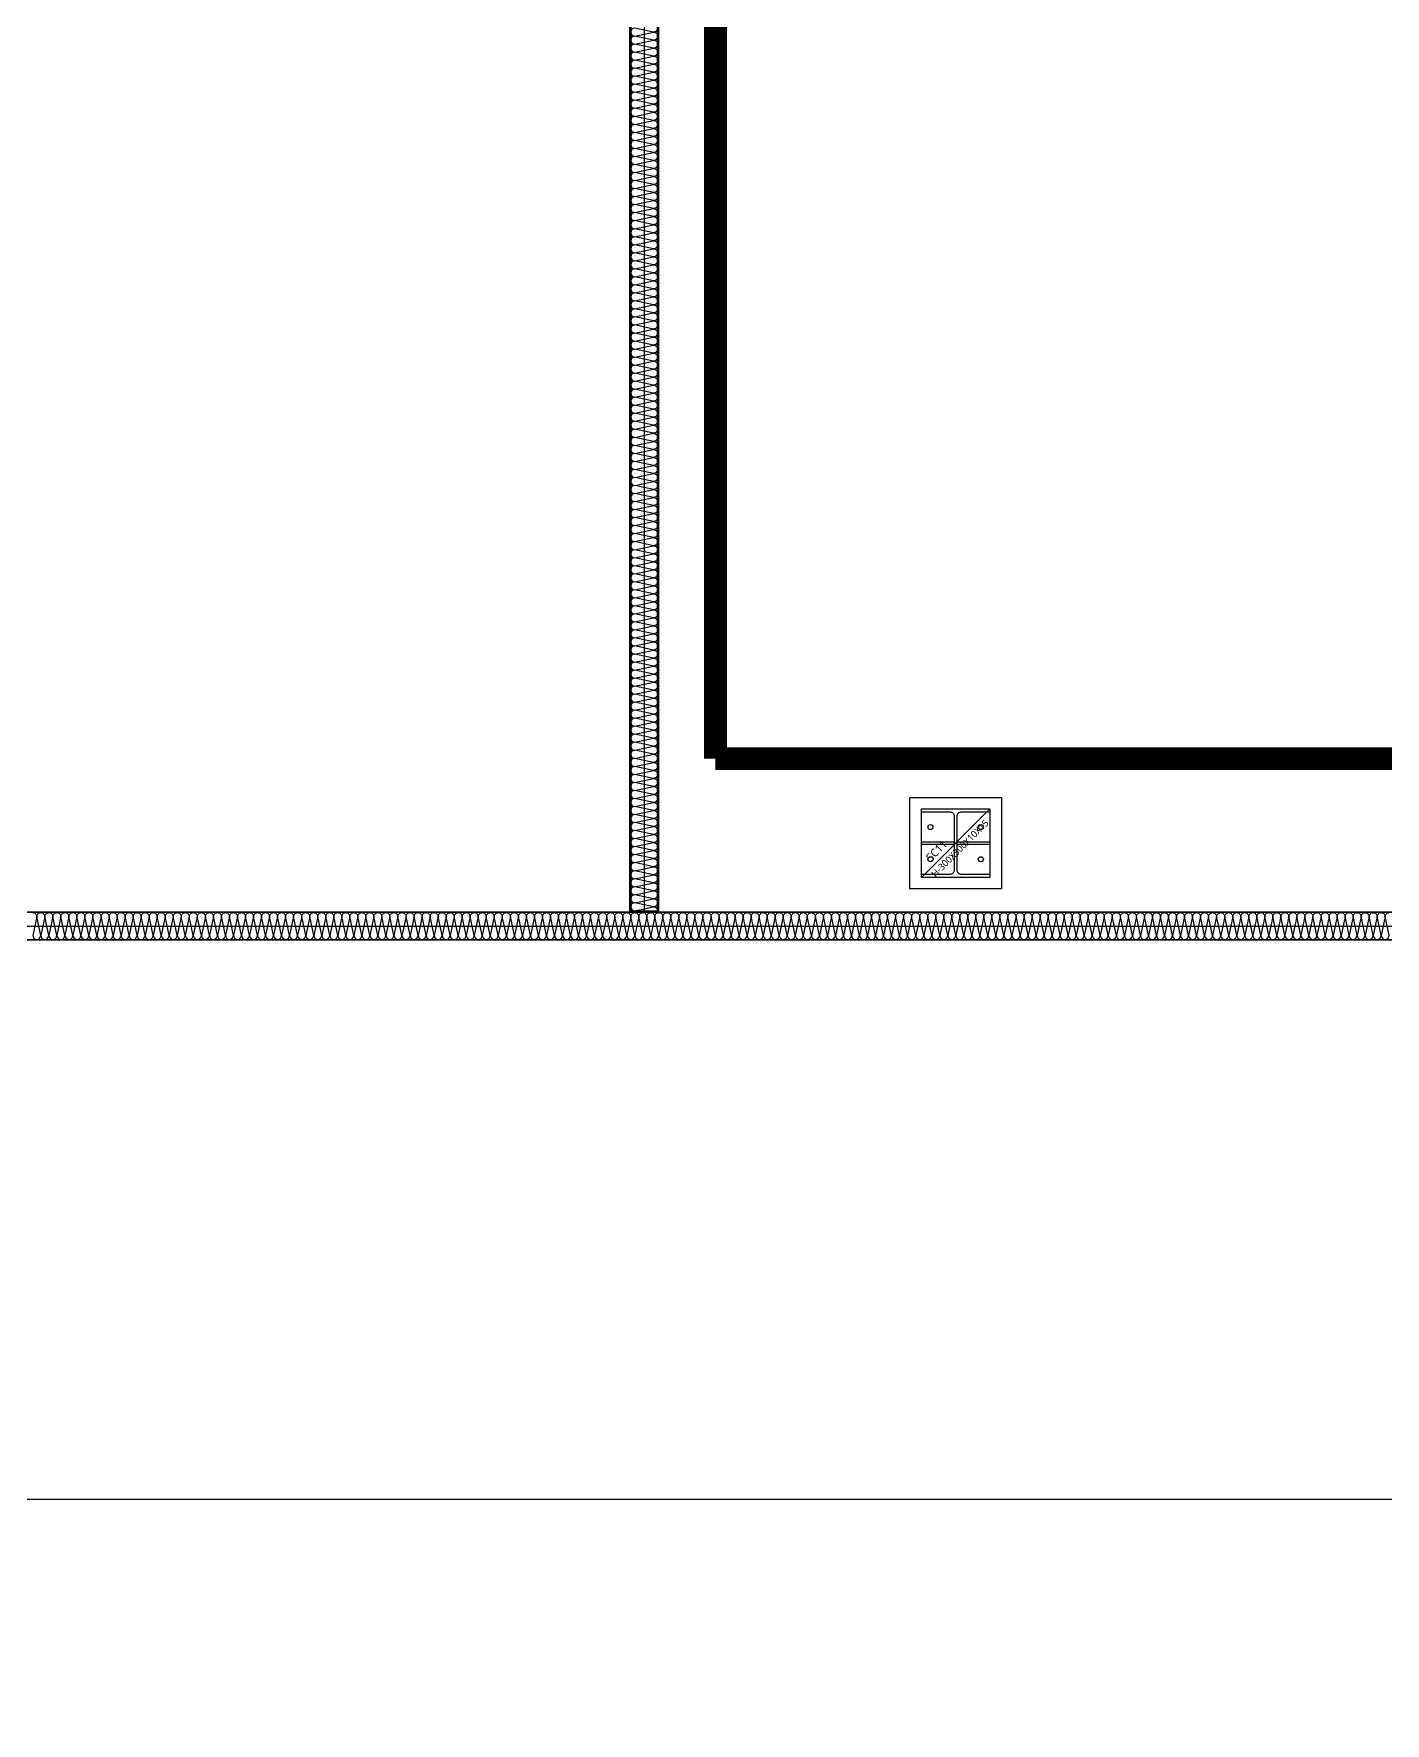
# Model space of a CAD drawing. Header units: millimetres. Extents: x 9 to 147, y 4 to 115.
# Drawn here: x 73.47 to 79.38, y 69.05 to 76.44 of the extents above; entities that cross this region are included whole.
import ezdxf
from ezdxf.enums import TextEntityAlignment as Align

# ---------------------------------------------------------------- set-up
doc = ezdxf.new("R2010")
doc.units = ezdxf.units.MM
doc.header["$LTSCALE"] = 200
doc.linetypes.add('XR-PLAN$0$CEN-GAUN', pattern=[32.2, 30, -1, 0.2, -1])
doc.layers.get('DEFPOINTS').update_dxf_attribs({"color": 137})
for name, color, linetype in [('XR-PLAN$0$09GIRDER', 252, 'Continuous'), ('XR-PLAN$0$CEN', 252, 'XR-PLAN$0$CEN-GAUN'), ('XR-PLAN$0$ELE-6', 252, 'Continuous'), ('XR-PLAN$0$ELE-7', 252, 'Continuous'), ('XR-PLAN$0$ETC', 252, 'Continuous'), ('XR-PLAN$0$HAT', 252, 'Continuous'), ('XR-PLAN$0$HAT-INS', 252, 'Continuous'), ('XR-PLAN$0$Panel', 252, 'Continuous'), ('XR-PLAN$0$STEEL BASE', 252, 'Continuous')]:
    doc.layers.add(name, color=color, linetype=linetype)
doc.styles.add('XR-PLAN$0$스타일1', font='MALGUN_0.TTF')

# ---------------------------------------------------------------- blocks, each defined once
blk = doc.blocks.new('*U101')
at = {"layer": 'XR-PLAN$0$HAT-INS'}
for points in [[(-5214.9, 0, -0.414214), (-5229.9, 15), (-5214.9, 85, 1), (-5244.9, 85), (-5229.9, 15, -0.414214), (-5244.9, 0, 0.414214)], [(-5184.9, 0, -0.414214), (-5199.9, 15), (-5184.9, 85, 1), (-5214.9, 85), (-5199.9, 15, -0.414214), (-5214.9, 0, 0.414214)], [(-5154.9, 0, -0.414214), (-5169.9, 15), (-5154.9, 85, 1), (-5184.9, 85), (-5169.9, 15, -0.414214), (-5184.9, 0, 0.414214)], [(-5124.9, 0, -0.414214), (-5139.9, 15), (-5124.9, 85, 1), (-5154.9, 85), (-5139.9, 15, -0.414214), (-5154.9, 0, 0.414214)], [(-5094.9, 0, -0.414214), (-5109.9, 15), (-5094.9, 85, 1), (-5124.9, 85), (-5109.9, 15, -0.414214), (-5124.9, 0, 0.414214)], [(-5064.9, 0, -0.414214), (-5079.9, 15), (-5064.9, 85, 1), (-5094.9, 85), (-5079.9, 15, -0.414214), (-5094.9, 0, 0.414214)], [(-5034.9, 0, -0.414214), (-5049.9, 15), (-5034.9, 85, 1), (-5064.9, 85), (-5049.9, 15, -0.414214), (-5064.9, 0, 0.414214)], [(-5004.9, 0, -0.414214), (-5019.9, 15), (-5004.9, 85, 1), (-5034.9, 85), (-5019.9, 15, -0.414214), (-5034.9, 0, 0.414214)], [(-4974.9, 0, -0.414214), (-4989.9, 15), (-4974.9, 85, 1), (-5004.9, 85), (-4989.9, 15, -0.414214), (-5004.9, 0, 0.414214)], [(-4944.9, 0, -0.414214), (-4959.9, 15), (-4944.9, 85, 1), (-4974.9, 85), (-4959.9, 15, -0.414214), (-4974.9, 0, 0.414214)], [(-4914.9, 0, -0.414214), (-4929.9, 15), (-4914.9, 85, 1), (-4944.9, 85), (-4929.9, 15, -0.414214), (-4944.9, 0, 0.414214)], [(-4884.9, 0, -0.414214), (-4899.9, 15), (-4884.9, 85, 1), (-4914.9, 85), (-4899.9, 15, -0.414214), (-4914.9, 0, 0.414214)], [(-4854.9, 0, -0.414214), (-4869.9, 15), (-4854.9, 85, 1), (-4884.9, 85), (-4869.9, 15, -0.414214), (-4884.9, 0, 0.414214)], [(-4824.9, 0, -0.414214), (-4839.9, 15), (-4824.9, 85, 1), (-4854.9, 85), (-4839.9, 15, -0.414214), (-4854.9, 0, 0.414214)], [(-4794.9, 0, -0.414214), (-4809.9, 15), (-4794.9, 85, 1), (-4824.9, 85), (-4809.9, 15, -0.414214), (-4824.9, 0, 0.414214)], [(-4764.9, 0, -0.414214), (-4779.9, 15), (-4764.9, 85, 1), (-4794.9, 85), (-4779.9, 15, -0.414214), (-4794.9, 0, 0.414214)], [(-4734.9, 0, -0.414214), (-4749.9, 15), (-4734.9, 85, 1), (-4764.9, 85), (-4749.9, 15, -0.414214), (-4764.9, 0, 0.414214)], [(-4704.9, 0, -0.414214), (-4719.9, 15), (-4704.9, 85, 1), (-4734.9, 85), (-4719.9, 15, -0.414214), (-4734.9, 0, 0.414214)], [(-4674.9, 0, -0.414214), (-4689.9, 15), (-4674.9, 85, 1), (-4704.9, 85), (-4689.9, 15, -0.414214), (-4704.9, 0, 0.414214)], [(-4644.9, 0, -0.414214), (-4659.9, 15), (-4644.9, 85, 1), (-4674.9, 85), (-4659.9, 15, -0.414214), (-4674.9, 0, 0.414214)], [(-4614.9, 0, -0.414214), (-4629.9, 15), (-4614.9, 85, 1), (-4644.9, 85), (-4629.9, 15, -0.414214), (-4644.9, 0, 0.414214)], [(-4584.9, 0, -0.414214), (-4599.9, 15), (-4584.9, 85, 1), (-4614.9, 85), (-4599.9, 15, -0.414214), (-4614.9, 0, 0.414214)], [(-4554.9, 0, -0.414214), (-4569.9, 15), (-4554.9, 85, 1), (-4584.9, 85), (-4569.9, 15, -0.414214), (-4584.9, 0, 0.414214)], [(-4524.9, 0, -0.414214), (-4539.9, 15), (-4524.9, 85, 1), (-4554.9, 85), (-4539.9, 15, -0.414214), (-4554.9, 0, 0.414214)], [(-4494.9, 0, -0.414214), (-4509.9, 15), (-4494.9, 85, 1), (-4524.9, 85), (-4509.9, 15, -0.414214), (-4524.9, 0, 0.414214)], [(-4464.9, 0, -0.414214), (-4479.9, 15), (-4464.9, 85, 1), (-4494.9, 85), (-4479.9, 15, -0.414214), (-4494.9, 0, 0.414214)], [(-4434.9, 0, -0.414214), (-4449.9, 15), (-4434.9, 85, 1), (-4464.9, 85), (-4449.9, 15, -0.414214), (-4464.9, 0, 0.414214)], [(-4404.9, 0, -0.414214), (-4419.9, 15), (-4404.9, 85, 1), (-4434.9, 85), (-4419.9, 15, -0.414214), (-4434.9, 0, 0.414214)], [(-4374.9, 0, -0.414214), (-4389.9, 15), (-4374.9, 85, 1), (-4404.9, 85), (-4389.9, 15, -0.414214), (-4404.9, 0, 0.414214)], [(-4344.9, 0, -0.414214), (-4359.9, 15), (-4344.9, 85, 1), (-4374.9, 85), (-4359.9, 15, -0.414214), (-4374.9, 0, 0.414214)], [(-4314.9, 0, -0.414214), (-4329.9, 15), (-4314.9, 85, 1), (-4344.9, 85), (-4329.9, 15, -0.414214), (-4344.9, 0, 0.414214)], [(-4284.9, 0, -0.414214), (-4299.9, 15), (-4284.9, 85, 1), (-4314.9, 85), (-4299.9, 15, -0.414214), (-4314.9, 0, 0.414214)], [(-4254.9, 0, -0.414214), (-4269.9, 15), (-4254.9, 85, 1), (-4284.9, 85), (-4269.9, 15, -0.414214), (-4284.9, 0, 0.414214)], [(-4224.9, 0, -0.414214), (-4239.9, 15), (-4224.9, 85, 1), (-4254.9, 85), (-4239.9, 15, -0.414214), (-4254.9, 0, 0.414214)], [(-4194.9, 0, -0.414214), (-4209.9, 15), (-4194.9, 85, 1), (-4224.9, 85), (-4209.9, 15, -0.414214), (-4224.9, 0, 0.414214)], [(-4164.9, 0, -0.414214), (-4179.9, 15), (-4164.9, 85, 1), (-4194.9, 85), (-4179.9, 15, -0.414214), (-4194.9, 0, 0.414214)], [(-4134.9, 0, -0.414214), (-4149.9, 15), (-4134.9, 85, 1), (-4164.9, 85), (-4149.9, 15, -0.414214), (-4164.9, 0, 0.414214)], [(-4104.9, 0, -0.414214), (-4119.9, 15), (-4104.9, 85, 1), (-4134.9, 85), (-4119.9, 15, -0.414214), (-4134.9, 0, 0.414214)], [(-4074.9, 0, -0.414214), (-4089.9, 15), (-4074.9, 85, 1), (-4104.9, 85), (-4089.9, 15, -0.414214), (-4104.9, 0, 0.414214)], [(-4044.9, 0, -0.414214), (-4059.9, 15), (-4044.9, 85, 1), (-4074.9, 85), (-4059.9, 15, -0.414214), (-4074.9, 0, 0.414214)], [(-4014.9, 0, -0.414214), (-4029.9, 15), (-4014.9, 85, 1), (-4044.9, 85), (-4029.9, 15, -0.414214), (-4044.9, 0, 0.414214)], [(-3984.9, 0, -0.414214), (-3999.9, 15), (-3984.9, 85, 1), (-4014.9, 85), (-3999.9, 15, -0.414214), (-4014.9, 0, 0.414214)], [(-3954.9, 0, -0.414214), (-3969.9, 15), (-3954.9, 85, 1), (-3984.9, 85), (-3969.9, 15, -0.414214), (-3984.9, 0, 0.414214)], [(-3924.9, 0, -0.414214), (-3939.9, 15), (-3924.9, 85, 1), (-3954.9, 85), (-3939.9, 15, -0.414214), (-3954.9, 0, 0.414214)], [(-3894.9, 0, -0.414214), (-3909.9, 15), (-3894.9, 85, 1), (-3924.9, 85), (-3909.9, 15, -0.414214), (-3924.9, 0, 0.414214)], [(-3864.9, 0, -0.414214), (-3879.9, 15), (-3864.9, 85, 1), (-3894.9, 85), (-3879.9, 15, -0.414214), (-3894.9, 0, 0.414214)], [(-3834.9, 0, -0.414214), (-3849.9, 15), (-3834.9, 85, 1), (-3864.9, 85), (-3849.9, 15, -0.414214), (-3864.9, 0, 0.414214)], [(-3804.9, 0, -0.414214), (-3819.9, 15), (-3804.9, 85, 1), (-3834.9, 85), (-3819.9, 15, -0.414214), (-3834.9, 0, 0.414214)], [(-3774.9, 0, -0.414214), (-3789.9, 15), (-3774.9, 85, 1), (-3804.9, 85), (-3789.9, 15, -0.414214), (-3804.9, 0, 0.414214)], [(-3744.9, 0, -0.414214), (-3759.9, 15), (-3744.9, 85, 1), (-3774.9, 85), (-3759.9, 15, -0.414214), (-3774.9, 0, 0.414214)], [(-3714.9, 0, -0.414214), (-3729.9, 15), (-3714.9, 85, 1), (-3744.9, 85), (-3729.9, 15, -0.414214), (-3744.9, 0, 0.414214)], [(-3684.9, 0, -0.414214), (-3699.9, 15), (-3684.9, 85, 1), (-3714.9, 85), (-3699.9, 15, -0.414214), (-3714.9, 0, 0.414214)], [(-3654.9, 0, -0.414214), (-3669.9, 15), (-3654.9, 85, 1), (-3684.9, 85), (-3669.9, 15, -0.414214), (-3684.9, 0, 0.414214)], [(-3624.9, 0, -0.414214), (-3639.9, 15), (-3624.9, 85, 1), (-3654.9, 85), (-3639.9, 15, -0.414214), (-3654.9, 0, 0.414214)], [(-3594.9, 0, -0.414214), (-3609.9, 15), (-3594.9, 85, 1), (-3624.9, 85), (-3609.9, 15, -0.414214), (-3624.9, 0, 0.414214)], [(-3564.9, 0, -0.414214), (-3579.9, 15), (-3564.9, 85, 1), (-3594.9, 85), (-3579.9, 15, -0.414214), (-3594.9, 0, 0.414214)], [(-3534.9, 0, -0.414214), (-3549.9, 15), (-3534.9, 85, 1), (-3564.9, 85), (-3549.9, 15, -0.414214), (-3564.9, 0, 0.414214)], [(-3504.9, 0, -0.414214), (-3519.9, 15), (-3504.9, 85, 1), (-3534.9, 85), (-3519.9, 15, -0.414214), (-3534.9, 0, 0.414214)], [(-3474.9, 0, -0.414214), (-3489.9, 15), (-3474.9, 85, 1), (-3504.9, 85), (-3489.9, 15, -0.414214), (-3504.9, 0, 0.414214)], [(-3444.9, 0, -0.414214), (-3459.9, 15), (-3444.9, 85, 1), (-3474.9, 85), (-3459.9, 15, -0.414214), (-3474.9, 0, 0.414214)], [(-3414.9, 0, -0.414214), (-3429.9, 15), (-3414.9, 85, 1), (-3444.9, 85), (-3429.9, 15, -0.414214), (-3444.9, 0, 0.414214)], [(-3384.9, 0, -0.414214), (-3399.9, 15), (-3384.9, 85, 1), (-3414.9, 85), (-3399.9, 15, -0.414214), (-3414.9, 0, 0.414214)], [(-3354.9, 0, -0.414214), (-3369.9, 15), (-3354.9, 85, 1), (-3384.9, 85), (-3369.9, 15, -0.414214), (-3384.9, 0, 0.414214)], [(-3324.9, 0, -0.414214), (-3339.9, 15), (-3324.9, 85, 1), (-3354.9, 85), (-3339.9, 15, -0.414214), (-3354.9, 0, 0.414214)], [(-3294.9, 0, -0.414214), (-3309.9, 15), (-3294.9, 85, 1), (-3324.9, 85), (-3309.9, 15, -0.414214), (-3324.9, 0, 0.414214)], [(-3264.9, 0, -0.414214), (-3279.9, 15), (-3264.9, 85, 1), (-3294.9, 85), (-3279.9, 15, -0.414214), (-3294.9, 0, 0.414214)], [(-3234.9, 0, -0.414214), (-3249.9, 15), (-3234.9, 85, 1), (-3264.9, 85), (-3249.9, 15, -0.414214), (-3264.9, 0, 0.414214)], [(-3204.9, 0, -0.414214), (-3219.9, 15), (-3204.9, 85, 1), (-3234.9, 85), (-3219.9, 15, -0.414214), (-3234.9, 0, 0.414214)], [(-3174.9, 0, -0.414214), (-3189.9, 15), (-3174.9, 85, 1), (-3204.9, 85), (-3189.9, 15, -0.414214), (-3204.9, 0, 0.414214)], [(-3144.9, 0, -0.414214), (-3159.9, 15), (-3144.9, 85, 1), (-3174.9, 85), (-3159.9, 15, -0.414214), (-3174.9, 0, 0.414214)], [(-3114.9, 0, -0.414214), (-3129.9, 15), (-3114.9, 85, 1), (-3144.9, 85), (-3129.9, 15, -0.414214), (-3144.9, 0, 0.414214)], [(-3084.9, 0, -0.414214), (-3099.9, 15), (-3084.9, 85, 1), (-3114.9, 85), (-3099.9, 15, -0.414214), (-3114.9, 0, 0.414214)], [(-3054.9, 0, -0.414214), (-3069.9, 15), (-3054.9, 85, 1), (-3084.9, 85), (-3069.9, 15, -0.414214), (-3084.9, 0, 0.414214)], [(-3024.9, 0, -0.414214), (-3039.9, 15), (-3024.9, 85, 1), (-3054.9, 85), (-3039.9, 15, -0.414214), (-3054.9, 0, 0.414214)], [(-2994.9, 0, -0.414214), (-3009.9, 15), (-2994.9, 85, 1), (-3024.9, 85), (-3009.9, 15, -0.414214), (-3024.9, 0, 0.414214)], [(-2964.9, 0, -0.414214), (-2979.9, 15), (-2964.9, 85, 1), (-2994.9, 85), (-2979.9, 15, -0.414214), (-2994.9, 0, 0.414214)], [(-2934.9, 0, -0.414214), (-2949.9, 15), (-2934.9, 85, 1), (-2964.9, 85), (-2949.9, 15, -0.414214), (-2964.9, 0, 0.414214)], [(-2904.9, 0, -0.414214), (-2919.9, 15), (-2904.9, 85, 1), (-2934.9, 85), (-2919.9, 15, -0.414214), (-2934.9, 0, 0.414214)], [(-2874.9, 0, -0.414214), (-2889.9, 15), (-2874.9, 85, 1), (-2904.9, 85), (-2889.9, 15, -0.414214), (-2904.9, 0, 0.414214)], [(-2844.9, 0, -0.414214), (-2859.9, 15), (-2844.9, 85, 1), (-2874.9, 85), (-2859.9, 15, -0.414214), (-2874.9, 0, 0.414214)], [(-2814.9, 0, -0.414214), (-2829.9, 15), (-2814.9, 85, 1), (-2844.9, 85), (-2829.9, 15, -0.414214), (-2844.9, 0, 0.414214)], [(-2784.9, 0, -0.414214), (-2799.9, 15), (-2784.9, 85, 1), (-2814.9, 85), (-2799.9, 15, -0.414214), (-2814.9, 0, 0.414214)], [(-2754.9, 0, -0.414214), (-2769.9, 15), (-2754.9, 85, 1), (-2784.9, 85), (-2769.9, 15, -0.414214), (-2784.9, 0, 0.414214)], [(-2724.9, 0, -0.414214), (-2739.9, 15), (-2724.9, 85, 1), (-2754.9, 85), (-2739.9, 15, -0.414214), (-2754.9, 0, 0.414214)], [(-2694.9, 0, -0.414214), (-2709.9, 15), (-2694.9, 85, 1), (-2724.9, 85), (-2709.9, 15, -0.414214), (-2724.9, 0, 0.414214)], [(-2664.9, 0, -0.414214), (-2679.9, 15), (-2664.9, 85, 1), (-2694.9, 85), (-2679.9, 15, -0.414214), (-2694.9, 0, 0.414214)], [(-2634.9, 0, -0.414214), (-2649.9, 15), (-2634.9, 85, 1), (-2664.9, 85), (-2649.9, 15, -0.414214), (-2664.9, 0, 0.414214)], [(-2604.9, 0, -0.414214), (-2619.9, 15), (-2604.9, 85, 1), (-2634.9, 85), (-2619.9, 15, -0.414214), (-2634.9, 0, 0.414214)], [(-2574.9, 0, -0.414214), (-2589.9, 15), (-2574.9, 85, 1), (-2604.9, 85), (-2589.9, 15, -0.414214), (-2604.9, 0, 0.414214)], [(-2544.9, 0, -0.414214), (-2559.9, 15), (-2544.9, 85, 1), (-2574.9, 85), (-2559.9, 15, -0.414214), (-2574.9, 0, 0.414214)], [(-2514.9, 0, -0.414214), (-2529.9, 15), (-2514.9, 85, 1), (-2544.9, 85), (-2529.9, 15, -0.414214), (-2544.9, 0, 0.414214)], [(-2484.9, 0, -0.414214), (-2499.9, 15), (-2484.9, 85, 1), (-2514.9, 85), (-2499.9, 15, -0.414214), (-2514.9, 0, 0.414214)], [(-2454.9, 0, -0.414214), (-2469.9, 15), (-2454.9, 85, 1), (-2484.9, 85), (-2469.9, 15, -0.414214), (-2484.9, 0, 0.414214)], [(-2424.9, 0, -0.414214), (-2439.9, 15), (-2424.9, 85, 1), (-2454.9, 85), (-2439.9, 15, -0.414214), (-2454.9, 0, 0.414214)], [(-2394.9, 0, -0.414214), (-2409.9, 15), (-2394.9, 85, 1), (-2424.9, 85), (-2409.9, 15, -0.414214), (-2424.9, 0, 0.414214)], [(-2364.9, 0, -0.414214), (-2379.9, 15), (-2364.9, 85, 1), (-2394.9, 85), (-2379.9, 15, -0.414214), (-2394.9, 0, 0.414214)], [(-2334.9, 0, -0.414214), (-2349.9, 15), (-2334.9, 85, 1), (-2364.9, 85), (-2349.9, 15, -0.414214), (-2364.9, 0, 0.414214)], [(-2304.9, 0, -0.414214), (-2319.9, 15), (-2304.9, 85, 1), (-2334.9, 85), (-2319.9, 15, -0.414214), (-2334.9, 0, 0.414214)], [(-2274.9, 0, -0.414214), (-2289.9, 15), (-2274.9, 85, 1), (-2304.9, 85), (-2289.9, 15, -0.414214), (-2304.9, 0, 0.414214)], [(-2244.9, 0, -0.414214), (-2259.9, 15), (-2244.9, 85, 1), (-2274.9, 85), (-2259.9, 15, -0.414214), (-2274.9, 0, 0.414214)], [(-2214.9, 0, -0.414214), (-2229.9, 15), (-2214.9, 85, 1), (-2244.9, 85), (-2229.9, 15, -0.414214), (-2244.9, 0, 0.414214)], [(-2184.9, 0, -0.414214), (-2199.9, 15), (-2184.9, 85, 1), (-2214.9, 85), (-2199.9, 15, -0.414214), (-2214.9, 0, 0.414214)], [(-2154.9, 0, -0.414214), (-2169.9, 15), (-2154.9, 85, 1), (-2184.9, 85), (-2169.9, 15, -0.414214), (-2184.9, 0, 0.414214)], [(-2124.9, 0, -0.414214), (-2139.9, 15), (-2124.9, 85, 1), (-2154.9, 85), (-2139.9, 15, -0.414214), (-2154.9, 0, 0.414214)], [(-2094.9, 0, -0.414214), (-2109.9, 15), (-2094.9, 85, 1), (-2124.9, 85), (-2109.9, 15, -0.414214), (-2124.9, 0, 0.414214)], [(-2064.9, 0, -0.414214), (-2079.9, 15), (-2064.9, 85, 1), (-2094.9, 85), (-2079.9, 15, -0.414214), (-2094.9, 0, 0.414214)], [(-2034.9, 0, -0.414214), (-2049.9, 15), (-2034.9, 85, 1), (-2064.9, 85), (-2049.9, 15, -0.414214), (-2064.9, 0, 0.414214)], [(-2004.9, 0, -0.414214), (-2019.9, 15), (-2004.9, 85, 1), (-2034.9, 85), (-2019.9, 15, -0.414214), (-2034.9, 0, 0.414214)], [(-1974.9, 0, -0.414214), (-1989.9, 15), (-1974.9, 85, 1), (-2004.9, 85), (-1989.9, 15, -0.414214), (-2004.9, 0, 0.414214)], [(-1944.9, 0, -0.414214), (-1959.9, 15), (-1944.9, 85, 1), (-1974.9, 85), (-1959.9, 15, -0.414214), (-1974.9, 0, 0.414214)], [(-1914.9, 0, -0.414214), (-1929.9, 15), (-1914.9, 85, 1), (-1944.9, 85), (-1929.9, 15, -0.414214), (-1944.9, 0, 0.414214)], [(-1884.9, 0, -0.414214), (-1899.9, 15), (-1884.9, 85, 1), (-1914.9, 85), (-1899.9, 15, -0.414214), (-1914.9, 0, 0.414214)], [(-1854.9, 0, -0.414214), (-1869.9, 15), (-1854.9, 85, 1), (-1884.9, 85), (-1869.9, 15, -0.414214), (-1884.9, 0, 0.414214)], [(-1824.9, 0, -0.414214), (-1839.9, 15), (-1824.9, 85, 1), (-1854.9, 85), (-1839.9, 15, -0.414214), (-1854.9, 0, 0.414214)], [(-1794.9, 0, -0.414214), (-1809.9, 15), (-1794.9, 85, 1), (-1824.9, 85), (-1809.9, 15, -0.414214), (-1824.9, 0, 0.414214)], [(-1764.9, 0, -0.414214), (-1779.9, 15), (-1764.9, 85, 1), (-1794.9, 85), (-1779.9, 15, -0.414214), (-1794.9, 0, 0.414214)], [(-1734.9, 0, -0.414214), (-1749.9, 15), (-1734.9, 85, 1), (-1764.9, 85), (-1749.9, 15, -0.414214), (-1764.9, 0, 0.414214)], [(-1704.9, 0, -0.414214), (-1719.9, 15), (-1704.9, 85, 1), (-1734.9, 85), (-1719.9, 15, -0.414214), (-1734.9, 0, 0.414214)], [(-1674.9, 0, -0.414214), (-1689.9, 15), (-1674.9, 85, 1), (-1704.9, 85), (-1689.9, 15, -0.414214), (-1704.9, 0, 0.414214)], [(-1644.9, 0, -0.414214), (-1659.9, 15), (-1644.9, 85, 1), (-1674.9, 85), (-1659.9, 15, -0.414214), (-1674.9, 0, 0.414214)], [(-1614.9, 0, -0.414214), (-1629.9, 15), (-1614.9, 85, 1), (-1644.9, 85), (-1629.9, 15, -0.414214), (-1644.9, 0, 0.414214)], [(-1584.9, 0, -0.414214), (-1599.9, 15), (-1584.9, 85, 1), (-1614.9, 85), (-1599.9, 15, -0.414214), (-1614.9, 0, 0.414214)], [(-1554.9, 0, -0.414214), (-1569.9, 15), (-1554.9, 85, 1), (-1584.9, 85), (-1569.9, 15, -0.414214), (-1584.9, 0, 0.414214)], [(-1524.9, 0, -0.414214), (-1539.9, 15), (-1524.9, 85, 1), (-1554.9, 85), (-1539.9, 15, -0.414214), (-1554.9, 0, 0.414214)], [(-1494.9, 0, -0.414214), (-1509.9, 15), (-1494.9, 85, 1), (-1524.9, 85), (-1509.9, 15, -0.414214), (-1524.9, 0, 0.414214)], [(-1464.9, 0, -0.414214), (-1479.9, 15), (-1464.9, 85, 1), (-1494.9, 85), (-1479.9, 15, -0.414214), (-1494.9, 0, 0.414214)], [(-1434.9, 0, -0.414214), (-1449.9, 15), (-1434.9, 85, 1), (-1464.9, 85), (-1449.9, 15, -0.414214), (-1464.9, 0, 0.414214)], [(-1404.9, 0, -0.414214), (-1419.9, 15), (-1404.9, 85, 1), (-1434.9, 85), (-1419.9, 15, -0.414214), (-1434.9, 0, 0.414214)], [(-1374.9, 0, -0.414214), (-1389.9, 15), (-1374.9, 85, 1), (-1404.9, 85), (-1389.9, 15, -0.414214), (-1404.9, 0, 0.414214)], [(-1344.9, 0, -0.414214), (-1359.9, 15), (-1344.9, 85, 1), (-1374.9, 85), (-1359.9, 15, -0.414214), (-1374.9, 0, 0.414214)], [(-1314.9, 0, -0.414214), (-1329.9, 15), (-1314.9, 85, 1), (-1344.9, 85), (-1329.9, 15, -0.414214), (-1344.9, 0, 0.414214)], [(-1284.9, 0, -0.414214), (-1299.9, 15), (-1284.9, 85, 1), (-1314.9, 85), (-1299.9, 15, -0.414214), (-1314.9, 0, 0.414214)], [(-1254.9, 0, -0.414214), (-1269.9, 15), (-1254.9, 85, 1), (-1284.9, 85), (-1269.9, 15, -0.414214), (-1284.9, 0, 0.414214)], [(-1224.9, 0, -0.414214), (-1239.9, 15), (-1224.9, 85, 1), (-1254.9, 85), (-1239.9, 15, -0.414214), (-1254.9, 0, 0.414214)], [(-1194.9, 0, -0.414214), (-1209.9, 15), (-1194.9, 85, 1), (-1224.9, 85), (-1209.9, 15, -0.414214), (-1224.9, 0, 0.414214)], [(-1164.9, 0, -0.414214), (-1179.9, 15), (-1164.9, 85, 1), (-1194.9, 85), (-1179.9, 15, -0.414214), (-1194.9, 0, 0.414214)], [(-1134.9, 0, -0.414214), (-1149.9, 15), (-1134.9, 85, 1), (-1164.9, 85), (-1149.9, 15, -0.414214), (-1164.9, 0, 0.414214)], [(-1104.9, 0, -0.414214), (-1119.9, 15), (-1104.9, 85, 1), (-1134.9, 85), (-1119.9, 15, -0.414214), (-1134.9, 0, 0.414214)], [(-1074.9, 0, -0.414214), (-1089.9, 15), (-1074.9, 85, 1), (-1104.9, 85), (-1089.9, 15, -0.414214), (-1104.9, 0, 0.414214)], [(-1044.9, 0, -0.414214), (-1059.9, 15), (-1044.9, 85, 1), (-1074.9, 85), (-1059.9, 15, -0.414214), (-1074.9, 0, 0.414214)], [(-1014.9, 0, -0.414214), (-1029.9, 15), (-1014.9, 85, 1), (-1044.9, 85), (-1029.9, 15, -0.414214), (-1044.9, 0, 0.414214)], [(-984.9, 0, -0.414214), (-999.9, 15), (-984.9, 85, 1), (-1014.9, 85), (-999.9, 15, -0.414214), (-1014.9, 0, 0.414214)], [(-954.9, 0, -0.414214), (-969.9, 15), (-954.9, 85, 1), (-984.9, 85), (-969.9, 15, -0.414214), (-984.9, 0, 0.414214)], [(-924.9, 0, -0.414214), (-939.9, 15), (-924.9, 85, 1), (-954.9, 85), (-939.9, 15, -0.414214), (-954.9, 0, 0.414214)], [(-894.9, 0, -0.414214), (-909.9, 15), (-894.9, 85, 1), (-924.9, 85), (-909.9, 15, -0.414214), (-924.9, 0, 0.414214)], [(-864.9, 0, -0.414214), (-879.9, 15), (-864.9, 85, 1), (-894.9, 85), (-879.9, 15, -0.414214), (-894.9, 0, 0.414214)], [(-834.9, 0, -0.414214), (-849.9, 15), (-834.9, 85, 1), (-864.9, 85), (-849.9, 15, -0.414214), (-864.9, 0, 0.414214)], [(-804.9, 0, -0.414214), (-819.9, 15), (-804.9, 85, 1), (-834.9, 85), (-819.9, 15, -0.414214), (-834.9, 0, 0.414214)], [(-774.9, 0, -0.414214), (-789.9, 15), (-774.9, 85, 1), (-804.9, 85), (-789.9, 15, -0.414214), (-804.9, 0, 0.414214)], [(-744.9, 0, -0.414214), (-759.9, 15), (-744.9, 85, 1), (-774.9, 85), (-759.9, 15, -0.414214), (-774.9, 0, 0.414214)], [(-714.9, 0, -0.414214), (-729.9, 15), (-714.9, 85, 1), (-744.9, 85), (-729.9, 15, -0.414214), (-744.9, 0, 0.414214)], [(-684.9, 0, -0.414214), (-699.9, 15), (-684.9, 85, 1), (-714.9, 85), (-699.9, 15, -0.414214), (-714.9, 0, 0.414214)], [(-654.9, 0, -0.414214), (-669.9, 15), (-654.9, 85, 1), (-684.9, 85), (-669.9, 15, -0.414214), (-684.9, 0, 0.414214)], [(-624.9, 0, -0.414214), (-639.9, 15), (-624.9, 85, 1), (-654.9, 85), (-639.9, 15, -0.414214), (-654.9, 0, 0.414214)], [(-594.9, 0, -0.414214), (-609.9, 15), (-594.9, 85, 1), (-624.9, 85), (-609.9, 15, -0.414214), (-624.9, 0, 0.414214)], [(-564.9, 0, -0.414214), (-579.9, 15), (-564.9, 85, 1), (-594.9, 85), (-579.9, 15, -0.414214), (-594.9, 0, 0.414214)], [(-534.9, 0, -0.414214), (-549.9, 15), (-534.9, 85, 1), (-564.9, 85), (-549.9, 15, -0.414214), (-564.9, 0, 0.414214)], [(-504.9, 0, -0.414214), (-519.9, 15), (-504.9, 85, 1), (-534.9, 85), (-519.9, 15, -0.414214), (-534.9, 0, 0.414214)], [(-474.9, 0, -0.414214), (-489.9, 15), (-474.9, 85, 1), (-504.9, 85), (-489.9, 15, -0.414214), (-504.9, 0, 0.414214)], [(-444.9, 0, -0.414214), (-459.9, 15), (-444.9, 85, 1), (-474.9, 85), (-459.9, 15, -0.414214), (-474.9, 0, 0.414214)], [(-414.9, 0, -0.414214), (-429.9, 15), (-414.9, 85, 1), (-444.9, 85), (-429.9, 15, -0.414214), (-444.9, 0, 0.414214)], [(-384.9, 0, -0.414214), (-399.9, 15), (-384.9, 85, 1), (-414.9, 85), (-399.9, 15, -0.414214), (-414.9, 0, 0.414214)], [(-354.9, 0, -0.414214), (-369.9, 15), (-354.9, 85, 1), (-384.9, 85), (-369.9, 15, -0.414214), (-384.9, 0, 0.414214)], [(-324.9, 0, -0.414214), (-339.9, 15), (-324.9, 85, 1), (-354.9, 85), (-339.9, 15, -0.414214), (-354.9, 0, 0.414214)], [(-294.9, 0, -0.414214), (-309.9, 15), (-294.9, 85, 1), (-324.9, 85), (-309.9, 15, -0.414214), (-324.9, 0, 0.414214)], [(-264.9, 0, -0.414214), (-279.9, 15), (-264.9, 85, 1), (-294.9, 85), (-279.9, 15, -0.414214), (-294.9, 0, 0.414214)], [(-234.9, 0, -0.414214), (-249.9, 15), (-234.9, 85, 1), (-264.9, 85), (-249.9, 15, -0.414214), (-264.9, 0, 0.414214)], [(-204.9, 0, -0.414214), (-219.9, 15), (-204.9, 85, 1), (-234.9, 85), (-219.9, 15, -0.414214), (-234.9, 0, 0.414214)], [(-174.9, 0, -0.414214), (-189.9, 15), (-174.9, 85, 1), (-204.9, 85), (-189.9, 15, -0.414214), (-204.9, 0, 0.414214)]]:
    blk.add_lwpolyline(points, format="xyb", dxfattribs=at)
blk = doc.blocks.new('*U103')
at = {"layer": 'XR-PLAN$0$HAT-INS'}
for points in [[(-8821.975315, 0, -0.4142135624), (-8836.975315, 15), (-8821.975315, 85, 1), (-8851.975315, 85), (-8836.975315, 15, -0.4142135624), (-8851.975315, 0, 0.4142135624)], [(-8791.975315, 0, -0.4142135624), (-8806.975315, 15), (-8791.975315, 85, 1), (-8821.975315, 85), (-8806.975315, 15, -0.4142135624), (-8821.975315, 0, 0.4142135624)], [(-8761.975315, 0, -0.4142135624), (-8776.975315, 15), (-8761.975315, 85, 1), (-8791.975315, 85), (-8776.975315, 15, -0.4142135624), (-8791.975315, 0, 0.4142135624)], [(-8731.975315, 0, -0.4142135624), (-8746.975315, 15), (-8731.975315, 85, 1), (-8761.975315, 85), (-8746.975315, 15, -0.4142135624), (-8761.975315, 0, 0.4142135624)], [(-8701.975315, 0, -0.4142135624), (-8716.975315, 15), (-8701.975315, 85, 1), (-8731.975315, 85), (-8716.975315, 15, -0.4142135624), (-8731.975315, 0, 0.4142135624)], [(-8671.975315, 0, -0.4142135624), (-8686.975315, 15), (-8671.975315, 85, 1), (-8701.975315, 85), (-8686.975315, 15, -0.4142135624), (-8701.975315, 0, 0.4142135624)], [(-8641.975315, 0, -0.4142135624), (-8656.975315, 15), (-8641.975315, 85, 1), (-8671.975315, 85), (-8656.975315, 15, -0.4142135624), (-8671.975315, 0, 0.4142135624)], [(-8611.975315, 0, -0.4142135624), (-8626.975315, 15), (-8611.975315, 85, 1), (-8641.975315, 85), (-8626.975315, 15, -0.4142135624), (-8641.975315, 0, 0.4142135624)], [(-8581.975315, 0, -0.4142135624), (-8596.975315, 15), (-8581.975315, 85, 1), (-8611.975315, 85), (-8596.975315, 15, -0.4142135624), (-8611.975315, 0, 0.4142135624)], [(-8551.975315, 0, -0.4142135624), (-8566.975315, 15), (-8551.975315, 85, 1), (-8581.975315, 85), (-8566.975315, 15, -0.4142135624), (-8581.975315, 0, 0.4142135624)], [(-8521.975315, 0, -0.4142135624), (-8536.975315, 15), (-8521.975315, 85, 1), (-8551.975315, 85), (-8536.975315, 15, -0.4142135624), (-8551.975315, 0, 0.4142135624)], [(-8491.975315, 0, -0.4142135624), (-8506.975315, 15), (-8491.975315, 85, 1), (-8521.975315, 85), (-8506.975315, 15, -0.4142135624), (-8521.975315, 0, 0.4142135624)], [(-8461.975315, 0, -0.4142135624), (-8476.975315, 15), (-8461.975315, 85, 1), (-8491.975315, 85), (-8476.975315, 15, -0.4142135624), (-8491.975315, 0, 0.4142135624)], [(-8431.975315, 0, -0.4142135624), (-8446.975315, 15), (-8431.975315, 85, 1), (-8461.975315, 85), (-8446.975315, 15, -0.4142135624), (-8461.975315, 0, 0.4142135624)], [(-8401.975315, 0, -0.4142135624), (-8416.975315, 15), (-8401.975315, 85, 1), (-8431.975315, 85), (-8416.975315, 15, -0.4142135624), (-8431.975315, 0, 0.4142135624)], [(-8371.975315, 0, -0.4142135624), (-8386.975315, 15), (-8371.975315, 85, 1), (-8401.975315, 85), (-8386.975315, 15, -0.4142135624), (-8401.975315, 0, 0.4142135624)], [(-8341.975315, 0, -0.4142135624), (-8356.975315, 15), (-8341.975315, 85, 1), (-8371.975315, 85), (-8356.975315, 15, -0.4142135624), (-8371.975315, 0, 0.4142135624)], [(-8311.975315, 0, -0.4142135624), (-8326.975315, 15), (-8311.975315, 85, 1), (-8341.975315, 85), (-8326.975315, 15, -0.4142135624), (-8341.975315, 0, 0.4142135624)], [(-8281.975315, 0, -0.4142135624), (-8296.975315, 15), (-8281.975315, 85, 1), (-8311.975315, 85), (-8296.975315, 15, -0.4142135624), (-8311.975315, 0, 0.4142135624)], [(-8251.975315, 0, -0.4142135624), (-8266.975315, 15), (-8251.975315, 85, 1), (-8281.975315, 85), (-8266.975315, 15, -0.4142135624), (-8281.975315, 0, 0.4142135624)], [(-8221.975315, 0, -0.4142135624), (-8236.975315, 15), (-8221.975315, 85, 1), (-8251.975315, 85), (-8236.975315, 15, -0.4142135624), (-8251.975315, 0, 0.4142135624)], [(-8191.975315, 0, -0.4142135624), (-8206.975315, 15), (-8191.975315, 85, 1), (-8221.975315, 85), (-8206.975315, 15, -0.4142135624), (-8221.975315, 0, 0.4142135624)], [(-8161.975315, 0, -0.4142135624), (-8176.975315, 15), (-8161.975315, 85, 1), (-8191.975315, 85), (-8176.975315, 15, -0.4142135624), (-8191.975315, 0, 0.4142135624)], [(-8131.975315, 0, -0.4142135624), (-8146.975315, 15), (-8131.975315, 85, 1), (-8161.975315, 85), (-8146.975315, 15, -0.4142135624), (-8161.975315, 0, 0.4142135624)], [(-8101.975315, 0, -0.4142135624), (-8116.975315, 15), (-8101.975315, 85, 1), (-8131.975315, 85), (-8116.975315, 15, -0.4142135624), (-8131.975315, 0, 0.4142135624)], [(-8071.975315, 0, -0.4142135624), (-8086.975315, 15), (-8071.975315, 85, 1), (-8101.975315, 85), (-8086.975315, 15, -0.4142135624), (-8101.975315, 0, 0.4142135624)], [(-8041.975315, 0, -0.4142135624), (-8056.975315, 15), (-8041.975315, 85, 1), (-8071.975315, 85), (-8056.975315, 15, -0.4142135624), (-8071.975315, 0, 0.4142135624)], [(-8011.975315, 0, -0.4142135624), (-8026.975315, 15), (-8011.975315, 85, 1), (-8041.975315, 85), (-8026.975315, 15, -0.4142135624), (-8041.975315, 0, 0.4142135624)], [(-7981.975315, 0, -0.4142135624), (-7996.975315, 15), (-7981.975315, 85, 1), (-8011.975315, 85), (-7996.975315, 15, -0.4142135624), (-8011.975315, 0, 0.4142135624)], [(-7951.975315, 0, -0.4142135624), (-7966.975315, 15), (-7951.975315, 85, 1), (-7981.975315, 85), (-7966.975315, 15, -0.4142135624), (-7981.975315, 0, 0.4142135624)], [(-7921.975315, 0, -0.4142135624), (-7936.975315, 15), (-7921.975315, 85, 1), (-7951.975315, 85), (-7936.975315, 15, -0.4142135624), (-7951.975315, 0, 0.4142135624)], [(-7891.975315, 0, -0.4142135624), (-7906.975315, 15), (-7891.975315, 85, 1), (-7921.975315, 85), (-7906.975315, 15, -0.4142135624), (-7921.975315, 0, 0.4142135624)], [(-7861.975315, 0, -0.4142135624), (-7876.975315, 15), (-7861.975315, 85, 1), (-7891.975315, 85), (-7876.975315, 15, -0.4142135624), (-7891.975315, 0, 0.4142135624)], [(-7831.975315, 0, -0.4142135624), (-7846.975315, 15), (-7831.975315, 85, 1), (-7861.975315, 85), (-7846.975315, 15, -0.4142135624), (-7861.975315, 0, 0.4142135624)], [(-7801.975315, 0, -0.4142135624), (-7816.975315, 15), (-7801.975315, 85, 1), (-7831.975315, 85), (-7816.975315, 15, -0.4142135624), (-7831.975315, 0, 0.4142135624)], [(-7771.975315, 0, -0.4142135624), (-7786.975315, 15), (-7771.975315, 85, 1), (-7801.975315, 85), (-7786.975315, 15, -0.4142135624), (-7801.975315, 0, 0.4142135624)], [(-7741.975315, 0, -0.4142135624), (-7756.975315, 15), (-7741.975315, 85, 1), (-7771.975315, 85), (-7756.975315, 15, -0.4142135624), (-7771.975315, 0, 0.4142135624)], [(-7711.975315, 0, -0.4142135624), (-7726.975315, 15), (-7711.975315, 85, 1), (-7741.975315, 85), (-7726.975315, 15, -0.4142135624), (-7741.975315, 0, 0.4142135624)], [(-7681.975315, 0, -0.4142135624), (-7696.975315, 15), (-7681.975315, 85, 1), (-7711.975315, 85), (-7696.975315, 15, -0.4142135624), (-7711.975315, 0, 0.4142135624)], [(-7651.975315, 0, -0.4142135624), (-7666.975315, 15), (-7651.975315, 85, 1), (-7681.975315, 85), (-7666.975315, 15, -0.4142135624), (-7681.975315, 0, 0.4142135624)], [(-7621.975315, 0, -0.4142135624), (-7636.975315, 15), (-7621.975315, 85, 1), (-7651.975315, 85), (-7636.975315, 15, -0.4142135624), (-7651.975315, 0, 0.4142135624)], [(-7591.975315, 0, -0.4142135624), (-7606.975315, 15), (-7591.975315, 85, 1), (-7621.975315, 85), (-7606.975315, 15, -0.4142135624), (-7621.975315, 0, 0.4142135624)], [(-7561.975315, 0, -0.4142135624), (-7576.975315, 15), (-7561.975315, 85, 1), (-7591.975315, 85), (-7576.975315, 15, -0.4142135624), (-7591.975315, 0, 0.4142135624)], [(-7531.975315, 0, -0.4142135624), (-7546.975315, 15), (-7531.975315, 85, 1), (-7561.975315, 85), (-7546.975315, 15, -0.4142135624), (-7561.975315, 0, 0.4142135624)], [(-7501.975315, 0, -0.4142135624), (-7516.975315, 15), (-7501.975315, 85, 1), (-7531.975315, 85), (-7516.975315, 15, -0.4142135624), (-7531.975315, 0, 0.4142135624)], [(-7471.975315, 0, -0.4142135624), (-7486.975315, 15), (-7471.975315, 85, 1), (-7501.975315, 85), (-7486.975315, 15, -0.4142135624), (-7501.975315, 0, 0.4142135624)], [(-7441.975315, 0, -0.4142135624), (-7456.975315, 15), (-7441.975315, 85, 1), (-7471.975315, 85), (-7456.975315, 15, -0.4142135624), (-7471.975315, 0, 0.4142135624)], [(-7411.975315, 0, -0.4142135624), (-7426.975315, 15), (-7411.975315, 85, 1), (-7441.975315, 85), (-7426.975315, 15, -0.4142135624), (-7441.975315, 0, 0.4142135624)], [(-7381.975315, 0, -0.4142135624), (-7396.975315, 15), (-7381.975315, 85, 1), (-7411.975315, 85), (-7396.975315, 15, -0.4142135624), (-7411.975315, 0, 0.4142135624)], [(-7351.975315, 0, -0.4142135624), (-7366.975315, 15), (-7351.975315, 85, 1), (-7381.975315, 85), (-7366.975315, 15, -0.4142135624), (-7381.975315, 0, 0.4142135624)], [(-7321.975315, 0, -0.4142135624), (-7336.975315, 15), (-7321.975315, 85, 1), (-7351.975315, 85), (-7336.975315, 15, -0.4142135624), (-7351.975315, 0, 0.4142135624)], [(-7291.975315, 0, -0.4142135624), (-7306.975315, 15), (-7291.975315, 85, 1), (-7321.975315, 85), (-7306.975315, 15, -0.4142135624), (-7321.975315, 0, 0.4142135624)], [(-7261.975315, 0, -0.4142135624), (-7276.975315, 15), (-7261.975315, 85, 1), (-7291.975315, 85), (-7276.975315, 15, -0.4142135624), (-7291.975315, 0, 0.4142135624)], [(-7231.975315, 0, -0.4142135624), (-7246.975315, 15), (-7231.975315, 85, 1), (-7261.975315, 85), (-7246.975315, 15, -0.4142135624), (-7261.975315, 0, 0.4142135624)], [(-7201.975315, 0, -0.4142135624), (-7216.975315, 15), (-7201.975315, 85, 1), (-7231.975315, 85), (-7216.975315, 15, -0.4142135624), (-7231.975315, 0, 0.4142135624)], [(-7171.975315, 0, -0.4142135624), (-7186.975315, 15), (-7171.975315, 85, 1), (-7201.975315, 85), (-7186.975315, 15, -0.4142135624), (-7201.975315, 0, 0.4142135624)], [(-7141.975315, 0, -0.4142135624), (-7156.975315, 15), (-7141.975315, 85, 1), (-7171.975315, 85), (-7156.975315, 15, -0.4142135624), (-7171.975315, 0, 0.4142135624)], [(-7111.975315, 0, -0.4142135624), (-7126.975315, 15), (-7111.975315, 85, 1), (-7141.975315, 85), (-7126.975315, 15, -0.4142135624), (-7141.975315, 0, 0.4142135624)], [(-7081.975315, 0, -0.4142135624), (-7096.975315, 15), (-7081.975315, 85, 1), (-7111.975315, 85), (-7096.975315, 15, -0.4142135624), (-7111.975315, 0, 0.4142135624)], [(-7051.975315, 0, -0.4142135624), (-7066.975315, 15), (-7051.975315, 85, 1), (-7081.975315, 85), (-7066.975315, 15, -0.4142135624), (-7081.975315, 0, 0.4142135624)], [(-7021.975315, 0, -0.4142135624), (-7036.975315, 15), (-7021.975315, 85, 1), (-7051.975315, 85), (-7036.975315, 15, -0.4142135624), (-7051.975315, 0, 0.4142135624)], [(-6991.975315, 0, -0.4142135624), (-7006.975315, 15), (-6991.975315, 85, 1), (-7021.975315, 85), (-7006.975315, 15, -0.4142135624), (-7021.975315, 0, 0.4142135624)], [(-6961.975315, 0, -0.4142135624), (-6976.975315, 15), (-6961.975315, 85, 1), (-6991.975315, 85), (-6976.975315, 15, -0.4142135624), (-6991.975315, 0, 0.4142135624)], [(-6931.975315, 0, -0.4142135624), (-6946.975315, 15), (-6931.975315, 85, 1), (-6961.975315, 85), (-6946.975315, 15, -0.4142135624), (-6961.975315, 0, 0.4142135624)], [(-6901.975315, 0, -0.4142135624), (-6916.975315, 15), (-6901.975315, 85, 1), (-6931.975315, 85), (-6916.975315, 15, -0.4142135624), (-6931.975315, 0, 0.4142135624)], [(-6871.975315, 0, -0.4142135624), (-6886.975315, 15), (-6871.975315, 85, 1), (-6901.975315, 85), (-6886.975315, 15, -0.4142135624), (-6901.975315, 0, 0.4142135624)], [(-6841.975315, 0, -0.4142135624), (-6856.975315, 15), (-6841.975315, 85, 1), (-6871.975315, 85), (-6856.975315, 15, -0.4142135624), (-6871.975315, 0, 0.4142135624)], [(-6811.975315, 0, -0.4142135624), (-6826.975315, 15), (-6811.975315, 85, 1), (-6841.975315, 85), (-6826.975315, 15, -0.4142135624), (-6841.975315, 0, 0.4142135624)], [(-6781.975315, 0, -0.4142135624), (-6796.975315, 15), (-6781.975315, 85, 1), (-6811.975315, 85), (-6796.975315, 15, -0.4142135624), (-6811.975315, 0, 0.4142135624)], [(-6751.975315, 0, -0.4142135624), (-6766.975315, 15), (-6751.975315, 85, 1), (-6781.975315, 85), (-6766.975315, 15, -0.4142135624), (-6781.975315, 0, 0.4142135624)], [(-6721.975315, 0, -0.4142135624), (-6736.975315, 15), (-6721.975315, 85, 1), (-6751.975315, 85), (-6736.975315, 15, -0.4142135624), (-6751.975315, 0, 0.4142135624)], [(-6691.975315, 0, -0.4142135624), (-6706.975315, 15), (-6691.975315, 85, 1), (-6721.975315, 85), (-6706.975315, 15, -0.4142135624), (-6721.975315, 0, 0.4142135624)], [(-6661.975315, 0, -0.4142135624), (-6676.975315, 15), (-6661.975315, 85, 1), (-6691.975315, 85), (-6676.975315, 15, -0.4142135624), (-6691.975315, 0, 0.4142135624)], [(-6631.975315, 0, -0.4142135624), (-6646.975315, 15), (-6631.975315, 85, 1), (-6661.975315, 85), (-6646.975315, 15, -0.4142135624), (-6661.975315, 0, 0.4142135624)], [(-6601.975315, 0, -0.4142135624), (-6616.975315, 15), (-6601.975315, 85, 1), (-6631.975315, 85), (-6616.975315, 15, -0.4142135624), (-6631.975315, 0, 0.4142135624)], [(-6571.975315, 0, -0.4142135624), (-6586.975315, 15), (-6571.975315, 85, 1), (-6601.975315, 85), (-6586.975315, 15, -0.4142135624), (-6601.975315, 0, 0.4142135624)], [(-6541.975315, 0, -0.4142135624), (-6556.975315, 15), (-6541.975315, 85, 1), (-6571.975315, 85), (-6556.975315, 15, -0.4142135624), (-6571.975315, 0, 0.4142135624)], [(-6511.975315, 0, -0.4142135624), (-6526.975315, 15), (-6511.975315, 85, 1), (-6541.975315, 85), (-6526.975315, 15, -0.4142135624), (-6541.975315, 0, 0.4142135624)], [(-6481.975315, 0, -0.4142135624), (-6496.975315, 15), (-6481.975315, 85, 1), (-6511.975315, 85), (-6496.975315, 15, -0.4142135624), (-6511.975315, 0, 0.4142135624)], [(-6451.975315, 0, -0.4142135624), (-6466.975315, 15), (-6451.975315, 85, 1), (-6481.975315, 85), (-6466.975315, 15, -0.4142135624), (-6481.975315, 0, 0.4142135624)], [(-6421.975315, 0, -0.4142135624), (-6436.975315, 15), (-6421.975315, 85, 1), (-6451.975315, 85), (-6436.975315, 15, -0.4142135624), (-6451.975315, 0, 0.4142135624)], [(-6391.975315, 0, -0.4142135624), (-6406.975315, 15), (-6391.975315, 85, 1), (-6421.975315, 85), (-6406.975315, 15, -0.4142135624), (-6421.975315, 0, 0.4142135624)], [(-6361.975315, 0, -0.4142135624), (-6376.975315, 15), (-6361.975315, 85, 1), (-6391.975315, 85), (-6376.975315, 15, -0.4142135624), (-6391.975315, 0, 0.4142135624)], [(-6331.975315, 0, -0.4142135624), (-6346.975315, 15), (-6331.975315, 85, 1), (-6361.975315, 85), (-6346.975315, 15, -0.4142135624), (-6361.975315, 0, 0.4142135624)], [(-6301.975315, 0, -0.4142135624), (-6316.975315, 15), (-6301.975315, 85, 1), (-6331.975315, 85), (-6316.975315, 15, -0.4142135624), (-6331.975315, 0, 0.4142135624)], [(-6271.975315, 0, -0.4142135624), (-6286.975315, 15), (-6271.975315, 85, 1), (-6301.975315, 85), (-6286.975315, 15, -0.4142135624), (-6301.975315, 0, 0.4142135624)], [(-6241.975315, 0, -0.4142135624), (-6256.975315, 15), (-6241.975315, 85, 1), (-6271.975315, 85), (-6256.975315, 15, -0.4142135624), (-6271.975315, 0, 0.4142135624)], [(-6211.975315, 0, -0.4142135624), (-6226.975315, 15), (-6211.975315, 85, 1), (-6241.975315, 85), (-6226.975315, 15, -0.4142135624), (-6241.975315, 0, 0.4142135624)], [(-6181.975315, 0, -0.4142135624), (-6196.975315, 15), (-6181.975315, 85, 1), (-6211.975315, 85), (-6196.975315, 15, -0.4142135624), (-6211.975315, 0, 0.4142135624)], [(-6151.975315, 0, -0.4142135624), (-6166.975315, 15), (-6151.975315, 85, 1), (-6181.975315, 85), (-6166.975315, 15, -0.4142135624), (-6181.975315, 0, 0.4142135624)], [(-6121.975315, 0, -0.4142135624), (-6136.975315, 15), (-6121.975315, 85, 1), (-6151.975315, 85), (-6136.975315, 15, -0.4142135624), (-6151.975315, 0, 0.4142135624)], [(-6091.975315, 0, -0.4142135624), (-6106.975315, 15), (-6091.975315, 85, 1), (-6121.975315, 85), (-6106.975315, 15, -0.4142135624), (-6121.975315, 0, 0.4142135624)], [(-6061.975315, 0, -0.4142135624), (-6076.975315, 15), (-6061.975315, 85, 1), (-6091.975315, 85), (-6076.975315, 15, -0.4142135624), (-6091.975315, 0, 0.4142135624)], [(-6031.975315, 0, -0.4142135624), (-6046.975315, 15), (-6031.975315, 85, 1), (-6061.975315, 85), (-6046.975315, 15, -0.4142135624), (-6061.975315, 0, 0.4142135624)], [(-6001.975315, 0, -0.4142135624), (-6016.975315, 15), (-6001.975315, 85, 1), (-6031.975315, 85), (-6016.975315, 15, -0.4142135624), (-6031.975315, 0, 0.4142135624)], [(-5971.975315, 0, -0.4142135624), (-5986.975315, 15), (-5971.975315, 85, 1), (-6001.975315, 85), (-5986.975315, 15, -0.4142135624), (-6001.975315, 0, 0.4142135624)], [(-5941.975315, 0, -0.4142135624), (-5956.975315, 15), (-5941.975315, 85, 1), (-5971.975315, 85), (-5956.975315, 15, -0.4142135624), (-5971.975315, 0, 0.4142135624)], [(-5911.975315, 0, -0.4142135624), (-5926.975315, 15), (-5911.975315, 85, 1), (-5941.975315, 85), (-5926.975315, 15, -0.4142135624), (-5941.975315, 0, 0.4142135624)], [(-5881.975315, 0, -0.4142135624), (-5896.975315, 15), (-5881.975315, 85, 1), (-5911.975315, 85), (-5896.975315, 15, -0.4142135624), (-5911.975315, 0, 0.4142135624)], [(-5851.975315, 0, -0.4142135624), (-5866.975315, 15), (-5851.975315, 85, 1), (-5881.975315, 85), (-5866.975315, 15, -0.4142135624), (-5881.975315, 0, 0.4142135624)], [(-5821.975315, 0, -0.4142135624), (-5836.975315, 15), (-5821.975315, 85, 1), (-5851.975315, 85), (-5836.975315, 15, -0.4142135624), (-5851.975315, 0, 0.4142135624)], [(-5791.975315, 0, -0.4142135624), (-5806.975315, 15), (-5791.975315, 85, 1), (-5821.975315, 85), (-5806.975315, 15, -0.4142135624), (-5821.975315, 0, 0.4142135624)], [(-5761.975315, 0, -0.4142135624), (-5776.975315, 15), (-5761.975315, 85, 1), (-5791.975315, 85), (-5776.975315, 15, -0.4142135624), (-5791.975315, 0, 0.4142135624)], [(-5731.975315, 0, -0.4142135624), (-5746.975315, 15), (-5731.975315, 85, 1), (-5761.975315, 85), (-5746.975315, 15, -0.4142135624), (-5761.975315, 0, 0.4142135624)], [(-5701.975315, 0, -0.4142135624), (-5716.975315, 15), (-5701.975315, 85, 1), (-5731.975315, 85), (-5716.975315, 15, -0.4142135624), (-5731.975315, 0, 0.4142135624)], [(-5671.975315, 0, -0.4142135624), (-5686.975315, 15), (-5671.975315, 85, 1), (-5701.975315, 85), (-5686.975315, 15, -0.4142135624), (-5701.975315, 0, 0.4142135624)], [(-5641.975315, 0, -0.4142135624), (-5656.975315, 15), (-5641.975315, 85, 1), (-5671.975315, 85), (-5656.975315, 15, -0.4142135624), (-5671.975315, 0, 0.4142135624)], [(-5611.975315, 0, -0.4142135624), (-5626.975315, 15), (-5611.975315, 85, 1), (-5641.975315, 85), (-5626.975315, 15, -0.4142135624), (-5641.975315, 0, 0.4142135624)], [(-5581.975315, 0, -0.4142135624), (-5596.975315, 15), (-5581.975315, 85, 1), (-5611.975315, 85), (-5596.975315, 15, -0.4142135624), (-5611.975315, 0, 0.4142135624)], [(-5551.975315, 0, -0.4142135624), (-5566.975315, 15), (-5551.975315, 85, 1), (-5581.975315, 85), (-5566.975315, 15, -0.4142135624), (-5581.975315, 0, 0.4142135624)]]:
    blk.add_lwpolyline(points, format="xyb", dxfattribs=at)
blk = doc.blocks.new('XR-PLAN$0$S-SC11')
at = {"layer": 'DEFPOINTS'}
blk.add_line((-150, -150), (150, 150), dxfattribs=at)
blk.add_lwpolyline([(-150, 150), (150, 150), (150, -150), (-150, -150)], close=True, dxfattribs=at)
at = {"layer": 'XR-PLAN$0$09GIRDER'}
blk.add_lwpolyline([(-150, -150), (-150, -135), (-23, -135, 0.414214), (-5, -117), (-5, 117, 0.414214), (-23, 135), (-150, 135), (-150, 150), (150, 150), (150, 135), (23, 135, 0.414214), (5, 117), (5, -117, 0.414214), (23, -135), (150, -135), (150, -150)], format="xyb", close=True, dxfattribs=at)
at = {"layer": 'XR-PLAN$0$STEEL BASE'}
for points in [[(-200, 200), (200, 200), (200, -200), (-200, -200)], [(-150, 6), (-5, 6), (-5, -6), (-150, -6)], [(5, 6), (150, 6), (150, -6), (5, -6)]]:
    blk.add_lwpolyline(points, close=True, dxfattribs=at)
for centre in [(-110, 70.5), (110, 70.5), (-110, -70.5), (110, -70.5)]:
    blk.add_circle(centre, 11, dxfattribs=at)
at = {"layer": 'DEFPOINTS', "style": 'XR-PLAN$0$스타일1'}
blk.add_text('H-300X300X10X15', height=30, rotation=45, dxfattribs=at).set_placement((18.7, -22.5), align=Align.MIDDLE_CENTER)
blk.add_text('SC11', height=35, rotation=45, dxfattribs=at).set_placement((-108.6, -82.9))
blk = doc.blocks.new('XR-PLAN$0$x-stu-1Fcol')
blk.add_blockref('XR-PLAN$0$S-SC11', (36000, -13000))

msp = doc.modelspace()

# ---------------------------------------------------------------- linework, layer by layer
at = {"layer": 'XR-PLAN$0$CEN'}
for p, q in [((76.1375, 86.2), (76.1375, 72.6)), ((70, 72.5375), (83.3, 72.5375))]:
    msp.add_line(p, q, dxfattribs=at)
at = {"layer": 'XR-PLAN$0$ELE-6'}
for points in [[(76.075, 86.2), (76.2, 86.2), (76.2, 72.6), (76.075, 72.6), (76.075, 86.2)], [(70, 72.475), (70, 72.6), (83.3, 72.6), (83.3, 72.475), (70, 72.475)]]:
    msp.add_lwpolyline(points, dxfattribs=at)
at = {"layer": 'XR-PLAN$0$ELE-7', "ltscale": 10}
msp.add_lwpolyline([(43.4745, 58.0288), (87.4745, 58.0288), (87.4745, 70.0288), (43.4745, 70.0288)], close=True, dxfattribs=at)
at = {"layer": 'XR-PLAN$0$ETC', "const_width": 0.1}
for points in [[(76.4496, 73.2696), (82.4496, 73.2696), (82.4496, 85.6097), (76.4496, 85.6)], [(76.4496, 73.2696), (76.4496, 85.6)]]:
    msp.add_lwpolyline(points, dxfattribs=at)
at = {"layer": 'XR-PLAN$0$HAT'}
msp.add_lwpolyline([(91.2, 71.675), (112.2, 71.675), (112.2, 85.6), (76.2, 85.6), (76.2, 72.6)], dxfattribs=at)
at = {"layer": 'XR-PLAN$0$Panel'}
for points in [[(76.1, 86.2), (76.1, 86.196), (76.079, 86.196), (76.079, 72.604), (76.196, 72.604), (76.196, 86.196), (76.175, 86.196), (76.175, 86.2)], [(70, 72.5375), (70.004, 72.5375), (70.004, 72.479), (83.296, 72.479), (83.296, 72.596), (70.004, 72.596), (70.004, 72.5375), (70, 72.5375)]]:
    msp.add_lwpolyline(points, dxfattribs=at)

# ---------------------------------------------------------------- block references
at = {"xscale": 0.001, "yscale": 0.001, "zscale": 0.001}
msp.add_blockref('XR-PLAN$0$x-stu-1Fcol', (41.5, 85.9), dxfattribs=at)
at = {"layer": 'XR-PLAN$0$HAT-INS', "xscale": 0.00117, "yscale": 0.00117, "zscale": 0.00117}
for name, p, rotation in [('*U103', (76.196, 82.9608), 90), ('*U101', (73.2595, 72.596), 180)]:
    msp.add_blockref(name, p, dxfattribs=dict(at, rotation=rotation))

doc.saveas('drawing.dxf')
